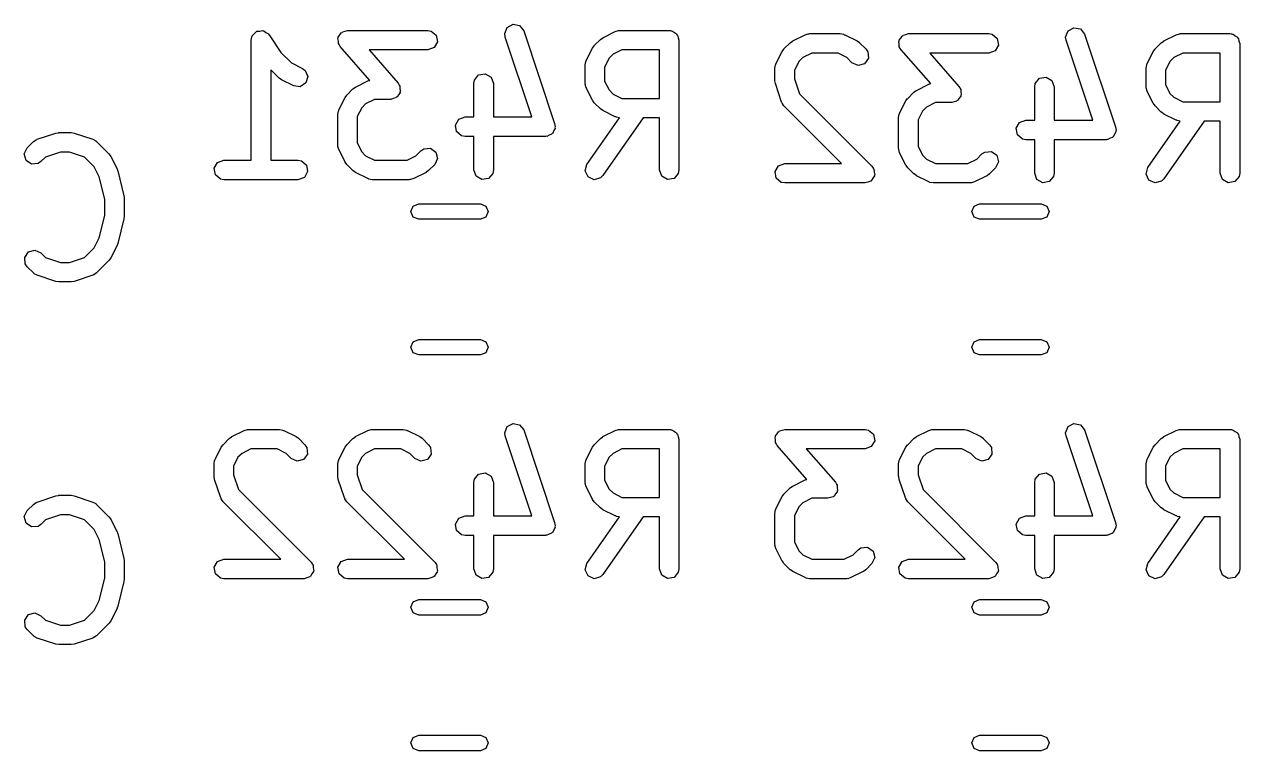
# Model space of a CAD drawing. Extents: x 123.3 to 169.7, y -142.3 to -47.
# Drawn here: x 158.27 to 167.63, y -113.61 to -108.02 of the extents above; entities that cross this region are included whole.
import ezdxf

# ---------------------------------------------------------------- set-up
doc = ezdxf.new("R2010")
doc.units = 0
doc.layers.add('BLACK', color=7, linetype='CONTINUOUS')

msp = doc.modelspace()

# ---------------------------------------------------------------- linework, layer by layer
at = {"layer": 'BLACK', "linetype": 'CONTINUOUS'}
for p, q in [((160.054, -108.074), (160.058, -108.073)), ((160.058, -108.073), (160.061, -108.07)), ((160.061, -108.07), (160.083, -108.069)), ((160.083, -108.069), (160.105, -108.065)), ((160.105, -108.065), (160.108, -108.067)), ((160.108, -108.067), (160.113, -108.067)), ((160.113, -108.067), (160.13, -108.08)), ((160.719, -108.075), (160.739, -108.071)), ((160.739, -108.071), (160.758, -108.064)), ((160.758, -108.064), (161.377, -108.064)), ((161.377, -108.064), (161.403, -108.069)), ((161.403, -108.069), (161.442, -108.101)), ((161.969, -108.089), (161.988, -108.042)), ((161.988, -108.042), (162.033, -108.017)), ((162.033, -108.017), (162.083, -108.027)), ((162.083, -108.027), (162.115, -108.068)), ((162.115, -108.068), (162.353, -108.782)), ((162.725, -108.12), (162.82, -108.072)), ((162.82, -108.072), (162.845, -108.064)), ((162.845, -108.064), (162.849, -108.066)), ((162.849, -108.066), (162.854, -108.064)), ((162.854, -108.064), (163.234, -108.064)), ((163.234, -108.064), (163.244, -108.066)), ((163.244, -108.066), (163.248, -108.065)), ((163.248, -108.065), (163.25, -108.067)), ((163.25, -108.067), (163.26, -108.069)), ((163.26, -108.069), (163.275, -108.081)), ((166.287, -108.115), (166.306, -108.067)), ((166.306, -108.067), (166.351, -108.043)), ((166.351, -108.043), (166.401, -108.053)), ((166.401, -108.053), (166.433, -108.093)), ((160.017, -108.139), (160.021, -108.113)), ((160.017, -109.064), (160.017, -108.139)), ((160.021, -108.113), (160.024, -108.11)), ((160.024, -108.106), (160.04, -108.091)), ((160.024, -108.11), (160.024, -108.106)), ((160.04, -108.091), (160.054, -108.074)), ((160.13, -108.08), (160.149, -108.091)), ((160.149, -108.091), (160.151, -108.095)), ((160.151, -108.095), (160.154, -108.097)), ((160.154, -108.097), (160.245, -108.234)), ((160.684, -108.126), (160.687, -108.121)), ((160.688, -108.146), (160.684, -108.126)), ((160.687, -108.115), (160.7, -108.099)), ((160.687, -108.121), (160.687, -108.115)), ((160.688, -108.166), (160.688, -108.146)), ((160.693, -108.173), (160.688, -108.166)), ((160.7, -108.099), (160.71, -108.082)), ((160.71, -108.082), (160.716, -108.079)), ((160.716, -108.079), (160.719, -108.075)), ((161.451, -108.152), (161.426, -108.196)), ((161.442, -108.101), (161.451, -108.152)), ((161.973, -108.115), (161.969, -108.089)), ((162.178, -108.731), (161.973, -108.115)), ((162.658, -108.181), (162.705, -108.134)), ((162.705, -108.134), (162.724, -108.121)), ((162.724, -108.121), (162.725, -108.12)), ((163.275, -108.081), (163.292, -108.091)), ((163.292, -108.091), (163.294, -108.097)), ((163.294, -108.097), (163.299, -108.101)), ((163.299, -108.101), (163.303, -108.121)), ((163.303, -108.121), (163.309, -108.139)), ((163.309, -108.139), (163.309, -109.139)), ((164.118, -108.207), (164.166, -108.159)), ((164.166, -108.159), (164.184, -108.146)), ((164.184, -108.146), (164.186, -108.145)), ((164.186, -108.145), (164.281, -108.097)), ((164.281, -108.097), (164.306, -108.09)), ((164.306, -108.09), (164.31, -108.091)), ((164.31, -108.091), (164.314, -108.089)), ((164.314, -108.089), (164.552, -108.089)), ((164.552, -108.089), (164.578, -108.094)), ((164.578, -108.094), (164.582, -108.097)), ((164.582, -108.097), (164.586, -108.097)), ((164.586, -108.097), (164.681, -108.145)), ((164.681, -108.145), (164.699, -108.158)), ((164.699, -108.158), (164.701, -108.159)), ((164.701, -108.159), (164.748, -108.207)), ((165.002, -108.151), (165.005, -108.146)), ((165.006, -108.171), (165.002, -108.151)), ((165.005, -108.14), (165.018, -108.124)), ((165.005, -108.146), (165.005, -108.14)), ((165.018, -108.124), (165.028, -108.107)), ((165.028, -108.107), (165.034, -108.105)), ((165.034, -108.105), (165.037, -108.1)), ((165.037, -108.1), (165.057, -108.096)), ((165.057, -108.096), (165.076, -108.089)), ((165.076, -108.089), (165.695, -108.089)), ((165.695, -108.089), (165.721, -108.094)), ((165.721, -108.094), (165.76, -108.127)), ((165.76, -108.127), (165.769, -108.177)), ((166.291, -108.14), (166.287, -108.115)), ((166.496, -108.756), (166.291, -108.14)), ((166.433, -108.093), (166.671, -108.807)), ((166.976, -108.207), (167.023, -108.159)), ((167.023, -108.159), (167.042, -108.146)), ((167.042, -108.146), (167.043, -108.145)), ((167.043, -108.145), (167.138, -108.097)), ((167.138, -108.097), (167.163, -108.09)), ((167.163, -108.09), (167.167, -108.091)), ((167.167, -108.091), (167.172, -108.089)), ((167.172, -108.089), (167.552, -108.089)), ((167.552, -108.089), (167.562, -108.091)), ((167.562, -108.091), (167.565, -108.091)), ((167.565, -108.091), (167.568, -108.092)), ((167.568, -108.092), (167.578, -108.094)), ((167.578, -108.094), (167.593, -108.106)), ((167.593, -108.106), (167.61, -108.116)), ((167.61, -108.116), (167.612, -108.123)), ((167.612, -108.123), (167.617, -108.127)), ((167.617, -108.127), (167.621, -108.146)), ((167.621, -108.146), (167.627, -108.164)), ((167.627, -108.164), (167.627, -109.164)), ((160.245, -108.234), (160.327, -108.315)), ((160.693, -108.176), (160.693, -108.173)), ((160.696, -108.179), (160.693, -108.176)), ((160.702, -108.188), (160.696, -108.179)), ((160.93, -108.449), (160.702, -108.188)), ((161.377, -108.214), (160.924, -108.214)), ((160.924, -108.214), (161.148, -108.471)), ((161.426, -108.196), (161.377, -108.214)), ((162.596, -108.296), (162.644, -108.201)), ((162.644, -108.201), (162.657, -108.183)), ((162.657, -108.183), (162.658, -108.181)), ((162.803, -108.248), (162.772, -108.279)), ((162.871, -108.214), (162.803, -108.248)), ((163.159, -108.214), (162.871, -108.214)), ((163.159, -108.588), (163.159, -108.214)), ((164.057, -108.321), (164.104, -108.226)), ((164.104, -108.226), (164.118, -108.208)), ((164.118, -108.208), (164.118, -108.207)), ((164.332, -108.239), (164.264, -108.274)), ((164.535, -108.239), (164.332, -108.239)), ((164.603, -108.274), (164.535, -108.239)), ((164.748, -108.207), (164.763, -108.228)), ((164.763, -108.228), (164.768, -108.279)), ((165.006, -108.191), (165.006, -108.171)), ((165.011, -108.199), (165.006, -108.191)), ((165.011, -108.202), (165.011, -108.199)), ((165.014, -108.204), (165.011, -108.202)), ((165.02, -108.214), (165.014, -108.204)), ((165.248, -108.474), (165.02, -108.214)), ((165.695, -108.239), (165.242, -108.239)), ((165.242, -108.239), (165.466, -108.496)), ((165.744, -108.222), (165.695, -108.239)), ((165.769, -108.177), (165.744, -108.222)), ((166.914, -108.321), (166.962, -108.226)), ((166.962, -108.226), (166.975, -108.208)), ((166.975, -108.208), (166.976, -108.207)), ((167.189, -108.239), (167.121, -108.274)), ((167.477, -108.239), (167.189, -108.239)), ((167.477, -108.613), (167.477, -108.239)), ((160.327, -108.315), (160.411, -108.358)), ((162.588, -108.329), (162.593, -108.304)), ((162.588, -108.472), (162.588, -108.329)), ((162.593, -108.304), (162.595, -108.3)), ((162.595, -108.3), (162.596, -108.296)), ((162.772, -108.279), (162.738, -108.347)), ((162.738, -108.347), (162.738, -108.455)), ((164.049, -108.355), (164.053, -108.329)), ((164.053, -108.329), (164.056, -108.326)), ((164.056, -108.326), (164.057, -108.321)), ((164.233, -108.304), (164.199, -108.373)), ((164.264, -108.274), (164.233, -108.304)), ((164.642, -108.313), (164.603, -108.274)), ((164.689, -108.334), (164.642, -108.313)), ((164.738, -108.321), (164.689, -108.334)), ((164.768, -108.279), (164.738, -108.321)), ((166.906, -108.355), (166.911, -108.329)), ((166.911, -108.329), (166.913, -108.326)), ((166.913, -108.326), (166.914, -108.321)), ((167.09, -108.304), (167.056, -108.373)), ((167.121, -108.274), (167.09, -108.304)), ((160.229, -108.43), (160.167, -108.368)), ((160.167, -108.368), (160.167, -109.064)), ((160.231, -108.431), (160.229, -108.43)), ((160.249, -108.444), (160.231, -108.431)), ((160.344, -108.492), (160.249, -108.444)), ((160.411, -108.358), (160.432, -108.373)), ((160.432, -108.373), (160.452, -108.42)), ((160.452, -108.42), (160.438, -108.469)), ((161.731, -108.472), (161.735, -108.447)), ((161.735, -108.447), (161.768, -108.407)), ((161.768, -108.407), (161.819, -108.398)), ((161.819, -108.398), (161.863, -108.424)), ((161.863, -108.424), (161.881, -108.472)), ((164.049, -108.45), (164.049, -108.355)), ((164.199, -108.373), (164.199, -108.438)), ((164.199, -108.438), (164.237, -108.552)), ((166.053, -108.472), (166.086, -108.433)), ((166.086, -108.433), (166.137, -108.424)), ((166.137, -108.424), (166.181, -108.45)), ((166.906, -108.498), (166.906, -108.355)), ((167.056, -108.373), (167.056, -108.48)), ((160.395, -108.498), (160.344, -108.492)), ((160.438, -108.469), (160.395, -108.498)), ((160.753, -108.562), (160.8, -108.515)), ((160.8, -108.515), (160.819, -108.502)), ((160.819, -108.502), (160.82, -108.5)), ((160.82, -108.5), (160.915, -108.453)), ((160.915, -108.453), (160.93, -108.449)), ((161.148, -108.471), (161.154, -108.48)), ((161.154, -108.48), (161.157, -108.482)), ((161.157, -108.482), (161.157, -108.485)), ((161.157, -108.485), (161.162, -108.493)), ((161.162, -108.493), (161.162, -108.513)), ((161.162, -108.513), (161.165, -108.533)), ((161.165, -108.533), (161.162, -108.538)), ((161.162, -108.538), (161.163, -108.544)), ((161.731, -108.731), (161.731, -108.472)), ((161.881, -108.472), (161.881, -108.731)), ((162.59, -108.477), (162.588, -108.472)), ((162.589, -108.481), (162.59, -108.477)), ((162.596, -108.506), (162.589, -108.481)), ((162.644, -108.601), (162.596, -108.506)), ((162.738, -108.455), (162.772, -108.523)), ((162.772, -108.523), (162.803, -108.554)), ((164.049, -108.452), (164.049, -108.45)), ((164.053, -108.474), (164.049, -108.452)), ((164.1, -108.617), (164.053, -108.474)), ((165.071, -108.588), (165.118, -108.54)), ((165.118, -108.54), (165.137, -108.527)), ((165.137, -108.527), (165.138, -108.526)), ((165.138, -108.526), (165.233, -108.478)), ((165.233, -108.478), (165.248, -108.474)), ((165.466, -108.496), (165.472, -108.506)), ((165.472, -108.506), (165.475, -108.508)), ((165.475, -108.508), (165.475, -108.511)), ((165.475, -108.511), (165.48, -108.518)), ((165.48, -108.518), (165.48, -108.538)), ((165.48, -108.538), (165.483, -108.558)), ((166.049, -108.498), (166.053, -108.472)), ((166.049, -108.756), (166.049, -108.498)), ((166.181, -108.45), (166.199, -108.498)), ((166.199, -108.498), (166.199, -108.756)), ((166.908, -108.502), (166.906, -108.498)), ((166.907, -108.506), (166.908, -108.502)), ((166.914, -108.531), (166.907, -108.506)), ((166.962, -108.626), (166.914, -108.531)), ((167.056, -108.48), (167.09, -108.549)), ((160.691, -108.677), (160.739, -108.582)), ((160.739, -108.582), (160.752, -108.564)), ((160.752, -108.564), (160.753, -108.562)), ((160.898, -108.629), (160.868, -108.66)), ((160.966, -108.595), (160.898, -108.629)), ((161.092, -108.595), (160.966, -108.595)), ((161.111, -108.588), (161.092, -108.595)), ((161.13, -108.584), (161.111, -108.588)), ((161.134, -108.579), (161.13, -108.584)), ((161.14, -108.577), (161.134, -108.579)), ((161.15, -108.56), (161.14, -108.577)), ((161.163, -108.544), (161.15, -108.56)), ((162.645, -108.602), (162.644, -108.601)), ((162.658, -108.621), (162.645, -108.602)), ((162.705, -108.668), (162.658, -108.621)), ((162.803, -108.554), (162.871, -108.588)), ((162.871, -108.588), (163.159, -108.588)), ((164.103, -108.62), (164.1, -108.617)), ((164.104, -108.625), (164.103, -108.62)), ((164.118, -108.646), (164.104, -108.625)), ((164.237, -108.552), (164.796, -109.111)), ((165.009, -108.702), (165.057, -108.607)), ((165.057, -108.607), (165.07, -108.589)), ((165.07, -108.589), (165.071, -108.588)), ((165.284, -108.62), (165.216, -108.655)), ((165.41, -108.62), (165.284, -108.62)), ((165.429, -108.613), (165.41, -108.62)), ((165.448, -108.609), (165.429, -108.613)), ((165.452, -108.605), (165.448, -108.609)), ((165.458, -108.603), (165.452, -108.605)), ((165.468, -108.585), (165.458, -108.603)), ((165.481, -108.57), (165.468, -108.585)), ((165.483, -108.558), (165.48, -108.564)), ((165.48, -108.564), (165.481, -108.57)), ((166.963, -108.628), (166.962, -108.626)), ((166.976, -108.646), (166.963, -108.628)), ((167.09, -108.549), (167.121, -108.579)), ((167.121, -108.579), (167.189, -108.613)), ((167.189, -108.613), (167.477, -108.613)), ((160.683, -108.71), (160.688, -108.685)), ((160.683, -108.949), (160.683, -108.71)), ((160.688, -108.685), (160.691, -108.681)), ((160.691, -108.681), (160.691, -108.677)), ((160.868, -108.66), (160.833, -108.728)), ((160.833, -108.728), (160.833, -108.931)), ((162.707, -108.669), (162.705, -108.668)), ((162.725, -108.682), (162.707, -108.669)), ((162.82, -108.73), (162.725, -108.682)), ((164.562, -109.089), (164.118, -108.646)), ((165.001, -108.736), (165.006, -108.71)), ((165.006, -108.71), (165.009, -108.707)), ((165.009, -108.707), (165.009, -108.702)), ((165.186, -108.685), (165.151, -108.754)), ((165.216, -108.655), (165.186, -108.685)), ((167.023, -108.694), (166.976, -108.646)), ((167.025, -108.694), (167.023, -108.694)), ((167.043, -108.708), (167.025, -108.694)), ((167.138, -108.755), (167.043, -108.708)), ((161.589, -108.793), (161.615, -108.748)), ((161.598, -108.843), (161.589, -108.793)), ((161.615, -108.748), (161.663, -108.731)), ((161.663, -108.731), (161.731, -108.731)), ((161.881, -108.731), (162.178, -108.731)), ((162.356, -108.819), (162.346, -108.836)), ((162.353, -108.782), (162.357, -108.808)), ((162.357, -108.808), (162.355, -108.813)), ((162.355, -108.813), (162.356, -108.819)), ((162.602, -109.096), (162.852, -108.738)), ((163.035, -108.738), (162.724, -109.182)), ((162.824, -108.73), (162.82, -108.73)), ((162.828, -108.733), (162.824, -108.73)), ((162.852, -108.738), (162.828, -108.733)), ((163.159, -108.738), (163.035, -108.738)), ((163.159, -109.139), (163.159, -108.738)), ((165.001, -108.974), (165.001, -108.736)), ((165.151, -108.754), (165.151, -108.956)), ((165.907, -108.818), (165.933, -108.774)), ((165.916, -108.869), (165.907, -108.818)), ((165.933, -108.774), (165.981, -108.756)), ((165.981, -108.756), (166.049, -108.756)), ((166.199, -108.756), (166.496, -108.756)), ((166.671, -108.807), (166.675, -108.833)), ((166.92, -109.121), (167.17, -108.763)), ((167.353, -108.763), (167.042, -109.207)), ((167.142, -108.756), (167.138, -108.755)), ((167.146, -108.759), (167.142, -108.756)), ((167.17, -108.763), (167.146, -108.759)), ((167.477, -108.763), (167.353, -108.763)), ((167.477, -109.164), (167.477, -108.763)), ((158.34, -108.921), (158.361, -108.906)), ((158.361, -108.906), (158.365, -108.906)), ((158.365, -108.906), (158.369, -108.903)), ((158.369, -108.903), (158.512, -108.855)), ((158.512, -108.855), (158.534, -108.852)), ((158.534, -108.852), (158.536, -108.851)), ((158.536, -108.851), (158.631, -108.851)), ((158.631, -108.851), (158.653, -108.855)), ((158.653, -108.855), (158.654, -108.855)), ((158.654, -108.855), (158.797, -108.903)), ((158.797, -108.903), (158.82, -108.915)), ((158.82, -108.915), (158.823, -108.919)), ((161.637, -108.876), (161.598, -108.843)), ((161.663, -108.881), (161.637, -108.876)), ((161.731, -108.881), (161.663, -108.881)), ((161.731, -109.139), (161.731, -108.881)), ((162.282, -108.881), (161.881, -108.881)), ((161.881, -108.881), (161.881, -109.139)), ((162.287, -108.879), (162.282, -108.881)), ((162.293, -108.88), (162.287, -108.879)), ((162.311, -108.87), (162.293, -108.88)), ((162.33, -108.863), (162.311, -108.87)), ((162.333, -108.858), (162.33, -108.863)), ((162.338, -108.855), (162.333, -108.858)), ((162.346, -108.836), (162.338, -108.855)), ((165.955, -108.902), (165.916, -108.869)), ((165.981, -108.906), (165.955, -108.902)), ((166.049, -108.906), (165.981, -108.906)), ((166.049, -109.164), (166.049, -108.906)), ((166.6, -108.906), (166.199, -108.906)), ((166.199, -108.906), (166.199, -109.164)), ((166.605, -108.904), (166.6, -108.906)), ((166.611, -108.905), (166.605, -108.904)), ((166.629, -108.895), (166.611, -108.905)), ((166.648, -108.888), (166.629, -108.895)), ((166.651, -108.884), (166.648, -108.888)), ((166.656, -108.881), (166.651, -108.884)), ((166.664, -108.862), (166.656, -108.881)), ((166.674, -108.844), (166.664, -108.862)), ((166.675, -108.833), (166.673, -108.838)), ((166.673, -108.838), (166.674, -108.844)), ((158.27, -109.015), (158.292, -108.969)), ((158.292, -108.969), (158.34, -108.921)), ((158.548, -109.001), (158.433, -109.04)), ((158.619, -109.001), (158.548, -109.001)), ((158.733, -109.04), (158.619, -109.001)), ((158.823, -108.919), (158.827, -108.921)), ((158.827, -108.921), (158.922, -109.016)), ((160.685, -108.953), (160.683, -108.949)), ((160.684, -108.957), (160.685, -108.953)), ((160.691, -108.982), (160.684, -108.957)), ((160.739, -109.077), (160.691, -108.982)), ((160.833, -108.931), (160.868, -108.999)), ((160.868, -108.999), (160.898, -109.03)), ((161.285, -109.03), (161.324, -108.991)), ((161.324, -108.991), (161.346, -108.976)), ((161.346, -108.976), (161.397, -108.971)), ((161.397, -108.971), (161.439, -109.001)), ((161.439, -109.001), (161.452, -109.05)), ((165.003, -108.978), (165.001, -108.974)), ((165.002, -108.982), (165.003, -108.978)), ((165.009, -109.007), (165.002, -108.982)), ((165.057, -109.103), (165.009, -109.007)), ((165.151, -108.956), (165.186, -109.025)), ((165.642, -109.016), (165.664, -109.001)), ((165.664, -109.001), (165.715, -108.997)), ((165.715, -108.997), (165.757, -109.026)), ((158.284, -109.065), (158.27, -109.015)), ((158.326, -109.094), (158.284, -109.065)), ((158.377, -109.09), (158.326, -109.094)), ((158.398, -109.075), (158.377, -109.09)), ((158.433, -109.04), (158.398, -109.075)), ((158.807, -109.114), (158.733, -109.04)), ((158.922, -109.016), (158.935, -109.035)), ((158.935, -109.035), (158.936, -109.036)), ((158.936, -109.036), (158.984, -109.131)), ((159.732, -109.126), (159.758, -109.082)), ((159.758, -109.082), (159.806, -109.064)), ((159.806, -109.064), (160.017, -109.064)), ((160.167, -109.064), (160.377, -109.064)), ((160.377, -109.064), (160.403, -109.069)), ((160.403, -109.069), (160.442, -109.101)), ((160.442, -109.101), (160.451, -109.152)), ((160.74, -109.078), (160.739, -109.077)), ((160.753, -109.097), (160.74, -109.078)), ((160.8, -109.144), (160.753, -109.097)), ((160.898, -109.03), (160.966, -109.064)), ((160.966, -109.064), (161.217, -109.064)), ((161.217, -109.064), (161.285, -109.03)), ((161.43, -109.097), (161.383, -109.144)), ((161.452, -109.05), (161.43, -109.097)), ((162.588, -109.146), (162.602, -109.096)), ((164.076, -109.107), (164.124, -109.089)), ((164.124, -109.089), (164.562, -109.089)), ((165.186, -109.025), (165.216, -109.055)), ((165.216, -109.055), (165.284, -109.089)), ((165.284, -109.089), (165.535, -109.089)), ((165.535, -109.089), (165.603, -109.055)), ((165.603, -109.055), (165.642, -109.016)), ((165.77, -109.076), (165.748, -109.122)), ((165.757, -109.026), (165.77, -109.076)), ((158.846, -109.191), (158.807, -109.114)), ((158.889, -109.364), (158.846, -109.191)), ((158.984, -109.131), (158.987, -109.143)), ((158.987, -109.143), (158.989, -109.146)), ((158.989, -109.146), (159.037, -109.337)), ((159.741, -109.176), (159.732, -109.126)), ((159.78, -109.209), (159.741, -109.176)), ((160.426, -109.196), (160.377, -109.214)), ((160.451, -109.152), (160.426, -109.196)), ((160.802, -109.145), (160.8, -109.144)), ((160.82, -109.158), (160.802, -109.145)), ((160.915, -109.206), (160.82, -109.158)), ((161.363, -109.158), (161.268, -109.206)), ((161.364, -109.157), (161.363, -109.158)), ((161.383, -109.144), (161.364, -109.157)), ((161.748, -109.187), (161.731, -109.139)), ((161.793, -109.213), (161.748, -109.187)), ((161.876, -109.165), (161.843, -109.204)), ((161.881, -109.139), (161.876, -109.165)), ((162.61, -109.192), (162.588, -109.146)), ((162.657, -109.214), (162.61, -109.192)), ((162.724, -109.182), (162.706, -109.2)), ((163.177, -109.187), (163.159, -109.139)), ((163.221, -109.213), (163.177, -109.187)), ((163.305, -109.165), (163.272, -109.204)), ((163.309, -109.139), (163.305, -109.165)), ((164.05, -109.151), (164.076, -109.107)), ((164.059, -109.202), (164.05, -109.151)), ((164.796, -109.111), (164.805, -109.125)), ((164.815, -109.184), (164.802, -109.202)), ((164.805, -109.125), (164.808, -109.127)), ((164.808, -109.127), (164.808, -109.129)), ((164.808, -109.129), (164.811, -109.133)), ((164.811, -109.133), (164.813, -109.155)), ((164.813, -109.155), (164.817, -109.177)), ((164.817, -109.177), (164.815, -109.18)), ((164.815, -109.18), (164.815, -109.184)), ((165.058, -109.104), (165.057, -109.103)), ((165.071, -109.122), (165.058, -109.104)), ((165.118, -109.17), (165.071, -109.122)), ((165.12, -109.17), (165.118, -109.17)), ((165.138, -109.184), (165.12, -109.17)), ((165.233, -109.231), (165.138, -109.184)), ((165.681, -109.184), (165.586, -109.231)), ((165.682, -109.183), (165.681, -109.184)), ((165.701, -109.17), (165.682, -109.183)), ((165.748, -109.122), (165.701, -109.17)), ((166.066, -109.213), (166.049, -109.164)), ((166.194, -109.19), (166.161, -109.229)), ((166.199, -109.164), (166.194, -109.19)), ((166.906, -109.171), (166.92, -109.121)), ((166.928, -109.217), (166.906, -109.171)), ((167.495, -109.213), (167.477, -109.164)), ((167.623, -109.19), (167.59, -109.229)), ((167.627, -109.164), (167.623, -109.19)), ((159.806, -109.214), (159.78, -109.209)), ((160.377, -109.214), (159.806, -109.214)), ((160.92, -109.207), (160.915, -109.206)), ((160.923, -109.209), (160.92, -109.207)), ((160.949, -109.214), (160.923, -109.209)), ((161.234, -109.214), (160.949, -109.214)), ((161.239, -109.212), (161.234, -109.214)), ((161.243, -109.213), (161.239, -109.212)), ((161.268, -109.206), (161.243, -109.213)), ((161.843, -109.204), (161.793, -109.213)), ((162.706, -109.2), (162.657, -109.214)), ((163.272, -109.204), (163.221, -109.213)), ((164.098, -109.235), (164.059, -109.202)), ((164.124, -109.239), (164.098, -109.235)), ((164.743, -109.239), (164.124, -109.239)), ((164.764, -109.232), (164.743, -109.239)), ((164.786, -109.226), (164.764, -109.232)), ((164.788, -109.223), (164.786, -109.226)), ((164.791, -109.222), (164.788, -109.223)), ((164.802, -109.202), (164.791, -109.222)), ((165.238, -109.232), (165.233, -109.231)), ((165.241, -109.235), (165.238, -109.232)), ((165.267, -109.239), (165.241, -109.235)), ((165.552, -109.239), (165.267, -109.239)), ((165.557, -109.238), (165.552, -109.239)), ((165.561, -109.239), (165.557, -109.238)), ((165.586, -109.231), (165.561, -109.239)), ((166.111, -109.238), (166.066, -109.213)), ((166.161, -109.229), (166.111, -109.238)), ((166.975, -109.239), (166.928, -109.217)), ((167.024, -109.226), (166.975, -109.239)), ((167.042, -109.207), (167.024, -109.226)), ((167.539, -109.238), (167.495, -109.213)), ((167.59, -109.229), (167.539, -109.238)), ((158.889, -109.489), (158.889, -109.364)), ((159.037, -109.337), (159.038, -109.352)), ((159.038, -109.352), (159.039, -109.355)), ((159.039, -109.355), (159.039, -109.498)), ((161.247, -109.459), (161.264, -109.417)), ((161.264, -109.502), (161.247, -109.459)), ((161.264, -109.417), (161.307, -109.399)), ((161.307, -109.399), (161.781, -109.399)), ((161.781, -109.399), (161.824, -109.417)), ((161.824, -109.417), (161.841, -109.459)), ((161.841, -109.459), (161.824, -109.502)), ((165.565, -109.459), (165.582, -109.417)), ((165.582, -109.502), (165.565, -109.459)), ((165.582, -109.417), (165.625, -109.399)), ((165.625, -109.399), (166.099, -109.399)), ((166.099, -109.399), (166.142, -109.417)), ((166.142, -109.417), (166.159, -109.459)), ((166.159, -109.459), (166.142, -109.502)), ((158.846, -109.662), (158.889, -109.489)), ((159.037, -109.516), (158.989, -109.706)), ((159.039, -109.498), (159.036, -109.513)), ((159.036, -109.513), (159.037, -109.516)), ((161.307, -109.519), (161.264, -109.502)), ((161.781, -109.519), (161.307, -109.519)), ((161.824, -109.502), (161.781, -109.519)), ((165.625, -109.519), (165.582, -109.502)), ((166.099, -109.519), (165.625, -109.519)), ((166.142, -109.502), (166.099, -109.519)), ((158.807, -109.739), (158.846, -109.662)), ((158.302, -109.77), (158.352, -109.756)), ((158.352, -109.756), (158.398, -109.778)), ((158.733, -109.813), (158.807, -109.739)), ((158.984, -109.722), (158.936, -109.817)), ((158.989, -109.706), (158.984, -109.718)), ((158.984, -109.718), (158.984, -109.722)), ((158.273, -109.812), (158.302, -109.77)), ((158.277, -109.863), (158.273, -109.812)), ((158.398, -109.778), (158.433, -109.813)), ((158.433, -109.813), (158.548, -109.851)), ((158.548, -109.851), (158.619, -109.851)), ((158.619, -109.851), (158.733, -109.813)), ((158.922, -109.837), (158.827, -109.932)), ((158.923, -109.835), (158.922, -109.837)), ((158.936, -109.817), (158.923, -109.835)), ((158.292, -109.884), (158.277, -109.863)), ((158.34, -109.932), (158.292, -109.884)), ((158.344, -109.934), (158.34, -109.932)), ((158.346, -109.938), (158.344, -109.934)), ((158.369, -109.95), (158.346, -109.938)), ((158.827, -109.932), (158.805, -109.947)), ((158.512, -109.998), (158.369, -109.95)), ((158.513, -109.997), (158.512, -109.998)), ((158.536, -110.001), (158.513, -109.997)), ((158.631, -110.001), (158.536, -110.001)), ((158.632, -110.001), (158.631, -110.001)), ((158.654, -109.998), (158.632, -110.001)), ((158.797, -109.95), (158.654, -109.998)), ((158.801, -109.947), (158.797, -109.95)), ((158.805, -109.947), (158.801, -109.947)), ((161.247, -110.504), (161.264, -110.462)), ((161.264, -110.547), (161.247, -110.504)), ((161.264, -110.462), (161.307, -110.444)), ((161.307, -110.444), (161.781, -110.444)), ((161.781, -110.444), (161.824, -110.462)), ((161.824, -110.462), (161.841, -110.504)), ((161.841, -110.504), (161.824, -110.547)), ((165.565, -110.504), (165.582, -110.462)), ((165.582, -110.547), (165.565, -110.504)), ((165.582, -110.462), (165.625, -110.444)), ((165.625, -110.444), (166.099, -110.444)), ((166.099, -110.444), (166.142, -110.462)), ((166.142, -110.462), (166.159, -110.504)), ((166.159, -110.504), (166.142, -110.547)), ((161.307, -110.564), (161.264, -110.547)), ((161.781, -110.564), (161.307, -110.564)), ((161.824, -110.547), (161.781, -110.564)), ((165.625, -110.564), (165.582, -110.547)), ((166.099, -110.564), (165.625, -110.564)), ((166.142, -110.547), (166.099, -110.564)), ((159.868, -111.193), (159.963, -111.145)), ((159.963, -111.145), (159.988, -111.138)), ((159.988, -111.138), (159.992, -111.139)), ((159.992, -111.139), (159.996, -111.137)), ((159.996, -111.137), (160.234, -111.137)), ((160.234, -111.137), (160.26, -111.142)), ((160.26, -111.142), (160.264, -111.145)), ((160.264, -111.145), (160.268, -111.145)), ((160.268, -111.145), (160.363, -111.193)), ((160.82, -111.193), (160.915, -111.145)), ((160.915, -111.145), (160.94, -111.138)), ((160.94, -111.138), (160.945, -111.139)), ((160.945, -111.139), (160.949, -111.137)), ((160.949, -111.137), (161.187, -111.137)), ((161.187, -111.137), (161.213, -111.142)), ((161.213, -111.142), (161.216, -111.145)), ((161.216, -111.145), (161.22, -111.145)), ((161.22, -111.145), (161.316, -111.193)), ((161.969, -111.163), (161.988, -111.115)), ((161.988, -111.115), (162.033, -111.091)), ((162.033, -111.091), (162.083, -111.101)), ((162.083, -111.101), (162.115, -111.141)), ((162.115, -111.141), (162.353, -111.855)), ((162.725, -111.193), (162.82, -111.145)), ((162.82, -111.145), (162.845, -111.138)), ((162.845, -111.138), (162.849, -111.139)), ((162.849, -111.139), (162.854, -111.137)), ((162.854, -111.137), (163.234, -111.137)), ((163.234, -111.137), (163.244, -111.139)), ((163.244, -111.139), (163.248, -111.139)), ((163.248, -111.139), (163.25, -111.14)), ((163.25, -111.14), (163.26, -111.142)), ((163.26, -111.142), (163.275, -111.154)), ((163.275, -111.154), (163.292, -111.164)), ((164.066, -111.172), (164.076, -111.155)), ((164.076, -111.155), (164.081, -111.153)), ((164.081, -111.153), (164.085, -111.148)), ((164.085, -111.148), (164.105, -111.144)), ((164.105, -111.144), (164.124, -111.137)), ((164.124, -111.137), (164.743, -111.137)), ((164.743, -111.137), (164.769, -111.142)), ((164.769, -111.142), (164.808, -111.175)), ((165.138, -111.193), (165.233, -111.145)), ((165.233, -111.145), (165.258, -111.138)), ((165.258, -111.138), (165.263, -111.139)), ((165.263, -111.139), (165.267, -111.137)), ((165.267, -111.137), (165.505, -111.137)), ((165.505, -111.137), (165.531, -111.142)), ((165.531, -111.142), (165.534, -111.145)), ((165.534, -111.145), (165.538, -111.145)), ((165.538, -111.145), (165.634, -111.193)), ((166.287, -111.163), (166.306, -111.115)), ((166.306, -111.115), (166.351, -111.091)), ((166.351, -111.091), (166.401, -111.101)), ((166.401, -111.101), (166.433, -111.141)), ((166.433, -111.141), (166.671, -111.855)), ((167.043, -111.193), (167.138, -111.145)), ((167.138, -111.145), (167.163, -111.138)), ((167.163, -111.138), (167.167, -111.139)), ((167.167, -111.139), (167.172, -111.137)), ((167.172, -111.137), (167.552, -111.137)), ((167.552, -111.137), (167.562, -111.139)), ((167.562, -111.139), (167.565, -111.139)), ((167.565, -111.139), (167.568, -111.14)), ((167.568, -111.14), (167.578, -111.142)), ((167.578, -111.142), (167.593, -111.154)), ((167.593, -111.154), (167.61, -111.164)), ((159.8, -111.255), (159.848, -111.207)), ((159.848, -111.207), (159.866, -111.194)), ((159.866, -111.194), (159.868, -111.193)), ((160.363, -111.193), (160.381, -111.206)), ((160.381, -111.206), (160.383, -111.207)), ((160.383, -111.207), (160.43, -111.255)), ((160.753, -111.255), (160.8, -111.207)), ((160.8, -111.207), (160.819, -111.194)), ((160.819, -111.194), (160.82, -111.193)), ((161.316, -111.193), (161.334, -111.206)), ((161.334, -111.206), (161.335, -111.207)), ((161.335, -111.207), (161.383, -111.255)), ((161.973, -111.188), (161.969, -111.163)), ((162.178, -111.804), (161.973, -111.188)), ((162.658, -111.255), (162.705, -111.207)), ((162.705, -111.207), (162.724, -111.194)), ((162.724, -111.194), (162.725, -111.193)), ((163.292, -111.164), (163.294, -111.171)), ((163.294, -111.171), (163.299, -111.175)), ((163.299, -111.175), (163.303, -111.194)), ((163.303, -111.194), (163.309, -111.212)), ((163.309, -111.212), (163.309, -112.212)), ((164.05, -111.199), (164.053, -111.194)), ((164.054, -111.219), (164.05, -111.199)), ((164.053, -111.188), (164.066, -111.172)), ((164.053, -111.194), (164.053, -111.188)), ((164.054, -111.239), (164.054, -111.219)), ((164.058, -111.247), (164.054, -111.239)), ((164.059, -111.25), (164.058, -111.247)), ((164.062, -111.252), (164.059, -111.25)), ((164.067, -111.262), (164.062, -111.252)), ((164.817, -111.225), (164.791, -111.27)), ((164.808, -111.175), (164.817, -111.225)), ((165.071, -111.255), (165.118, -111.207)), ((165.118, -111.207), (165.137, -111.194)), ((165.137, -111.194), (165.138, -111.193)), ((165.634, -111.193), (165.652, -111.206)), ((165.652, -111.206), (165.653, -111.207)), ((165.653, -111.207), (165.701, -111.255)), ((166.291, -111.188), (166.287, -111.163)), ((166.496, -111.804), (166.291, -111.188)), ((166.976, -111.255), (167.023, -111.207)), ((167.023, -111.207), (167.042, -111.194)), ((167.042, -111.194), (167.043, -111.193)), ((167.61, -111.164), (167.612, -111.171)), ((167.612, -111.171), (167.617, -111.175)), ((167.617, -111.175), (167.621, -111.194)), ((167.621, -111.194), (167.627, -111.212)), ((167.627, -111.212), (167.627, -112.212)), ((159.739, -111.369), (159.786, -111.274)), ((159.786, -111.274), (159.8, -111.256)), ((159.8, -111.256), (159.8, -111.255)), ((159.946, -111.322), (159.915, -111.352)), ((160.014, -111.287), (159.946, -111.322)), ((160.217, -111.287), (160.014, -111.287)), ((160.285, -111.322), (160.217, -111.287)), ((160.324, -111.361), (160.285, -111.322)), ((160.45, -111.327), (160.42, -111.369)), ((160.43, -111.255), (160.445, -111.276)), ((160.445, -111.276), (160.45, -111.327)), ((160.691, -111.369), (160.739, -111.274)), ((160.739, -111.274), (160.752, -111.256)), ((160.752, -111.256), (160.753, -111.255)), ((160.898, -111.322), (160.868, -111.352)), ((160.966, -111.287), (160.898, -111.322)), ((161.169, -111.287), (160.966, -111.287)), ((161.238, -111.322), (161.169, -111.287)), ((161.277, -111.361), (161.238, -111.322)), ((161.402, -111.327), (161.373, -111.369)), ((161.383, -111.255), (161.398, -111.276)), ((161.398, -111.276), (161.402, -111.327)), ((162.596, -111.369), (162.644, -111.274)), ((162.644, -111.274), (162.657, -111.256)), ((162.657, -111.256), (162.658, -111.255)), ((162.803, -111.322), (162.772, -111.352)), ((162.871, -111.287), (162.803, -111.322)), ((163.159, -111.287), (162.871, -111.287)), ((163.159, -111.661), (163.159, -111.287)), ((164.295, -111.522), (164.067, -111.262)), ((164.743, -111.287), (164.289, -111.287)), ((164.289, -111.287), (164.514, -111.544)), ((164.791, -111.27), (164.743, -111.287)), ((165.009, -111.369), (165.057, -111.274)), ((165.057, -111.274), (165.07, -111.256)), ((165.07, -111.256), (165.071, -111.255)), ((165.216, -111.322), (165.186, -111.352)), ((165.284, -111.287), (165.216, -111.322)), ((165.487, -111.287), (165.284, -111.287)), ((165.556, -111.322), (165.487, -111.287)), ((165.595, -111.361), (165.556, -111.322)), ((165.72, -111.327), (165.691, -111.369)), ((165.701, -111.255), (165.716, -111.276)), ((165.716, -111.276), (165.72, -111.327)), ((166.914, -111.369), (166.962, -111.274)), ((166.962, -111.274), (166.975, -111.256)), ((166.975, -111.256), (166.976, -111.255)), ((167.121, -111.322), (167.09, -111.352)), ((167.189, -111.287), (167.121, -111.322)), ((167.477, -111.287), (167.189, -111.287)), ((167.477, -111.661), (167.477, -111.287)), ((159.731, -111.403), (159.735, -111.377)), ((159.731, -111.498), (159.731, -111.403)), ((159.735, -111.377), (159.738, -111.374)), ((159.738, -111.374), (159.739, -111.369)), ((159.915, -111.352), (159.881, -111.421)), ((159.881, -111.421), (159.881, -111.486)), ((160.371, -111.382), (160.324, -111.361)), ((160.42, -111.369), (160.371, -111.382)), ((160.683, -111.403), (160.688, -111.377)), ((160.683, -111.498), (160.683, -111.403)), ((160.688, -111.377), (160.691, -111.374)), ((160.691, -111.374), (160.691, -111.369)), ((160.868, -111.352), (160.833, -111.421)), ((160.833, -111.421), (160.833, -111.486)), ((161.323, -111.382), (161.277, -111.361)), ((161.373, -111.369), (161.323, -111.382)), ((162.588, -111.403), (162.593, -111.377)), ((162.588, -111.546), (162.588, -111.403)), ((162.593, -111.377), (162.595, -111.374)), ((162.595, -111.374), (162.596, -111.369)), ((162.772, -111.352), (162.738, -111.421)), ((162.738, -111.421), (162.738, -111.528)), ((165.001, -111.403), (165.006, -111.377)), ((165.001, -111.498), (165.001, -111.403)), ((165.006, -111.377), (165.009, -111.374)), ((165.009, -111.374), (165.009, -111.369)), ((165.186, -111.352), (165.151, -111.421)), ((165.151, -111.421), (165.151, -111.486)), ((165.641, -111.382), (165.595, -111.361)), ((165.691, -111.369), (165.641, -111.382)), ((166.906, -111.403), (166.911, -111.377)), ((166.906, -111.546), (166.906, -111.403)), ((166.911, -111.377), (166.913, -111.374)), ((166.913, -111.374), (166.914, -111.369)), ((167.09, -111.352), (167.056, -111.421)), ((167.056, -111.421), (167.056, -111.528)), ((159.731, -111.5), (159.731, -111.498)), ((159.735, -111.522), (159.731, -111.5)), ((159.782, -111.665), (159.735, -111.522)), ((159.881, -111.486), (159.919, -111.6)), ((160.684, -111.5), (160.683, -111.498)), ((160.687, -111.522), (160.684, -111.5)), ((160.735, -111.665), (160.687, -111.522)), ((160.833, -111.486), (160.871, -111.6)), ((161.731, -111.546), (161.735, -111.52)), ((161.735, -111.52), (161.768, -111.481)), ((161.768, -111.481), (161.819, -111.472)), ((161.819, -111.472), (161.863, -111.498)), ((161.863, -111.498), (161.881, -111.546)), ((162.738, -111.528), (162.772, -111.597)), ((164.186, -111.574), (164.281, -111.526)), ((164.281, -111.526), (164.295, -111.522)), ((165.002, -111.5), (165.001, -111.498)), ((165.005, -111.522), (165.002, -111.5)), ((165.053, -111.665), (165.005, -111.522)), ((165.151, -111.486), (165.189, -111.6)), ((166.049, -111.546), (166.053, -111.52)), ((166.053, -111.52), (166.086, -111.481)), ((166.086, -111.481), (166.137, -111.472)), ((166.137, -111.472), (166.181, -111.498)), ((166.181, -111.498), (166.199, -111.546)), ((167.056, -111.528), (167.09, -111.597)), ((159.919, -111.6), (160.478, -112.159)), ((160.871, -111.6), (161.43, -112.159)), ((161.731, -111.804), (161.731, -111.546)), ((161.881, -111.546), (161.881, -111.804)), ((162.59, -111.55), (162.588, -111.546)), ((162.589, -111.554), (162.59, -111.55)), ((162.596, -111.579), (162.589, -111.554)), ((162.644, -111.674), (162.596, -111.579)), ((162.772, -111.597), (162.803, -111.627)), ((162.803, -111.627), (162.871, -111.661)), ((164.118, -111.636), (164.166, -111.588)), ((164.166, -111.588), (164.184, -111.575)), ((164.184, -111.575), (164.186, -111.574)), ((164.514, -111.544), (164.52, -111.554)), ((164.528, -111.618), (164.516, -111.633)), ((164.52, -111.554), (164.522, -111.556)), ((164.522, -111.556), (164.523, -111.559)), ((164.523, -111.559), (164.527, -111.566)), ((164.527, -111.566), (164.528, -111.586)), ((164.528, -111.586), (164.531, -111.606)), ((164.531, -111.606), (164.528, -111.612)), ((164.528, -111.612), (164.528, -111.618)), ((165.189, -111.6), (165.748, -112.159)), ((166.049, -111.804), (166.049, -111.546)), ((166.199, -111.546), (166.199, -111.804)), ((166.908, -111.55), (166.906, -111.546)), ((166.907, -111.554), (166.908, -111.55)), ((166.914, -111.579), (166.907, -111.554)), ((166.962, -111.674), (166.914, -111.579)), ((167.09, -111.597), (167.121, -111.627)), ((167.121, -111.627), (167.189, -111.661)), ((158.292, -111.763), (158.34, -111.715)), ((158.34, -111.715), (158.361, -111.7)), ((158.361, -111.7), (158.365, -111.7)), ((158.365, -111.7), (158.369, -111.697)), ((158.369, -111.697), (158.512, -111.649)), ((158.512, -111.649), (158.534, -111.646)), ((158.534, -111.646), (158.536, -111.645)), ((158.536, -111.645), (158.631, -111.645)), ((158.631, -111.645), (158.653, -111.649)), ((158.653, -111.649), (158.654, -111.649)), ((158.654, -111.649), (158.797, -111.697)), ((158.797, -111.697), (158.82, -111.709)), ((158.82, -111.709), (158.823, -111.713)), ((158.823, -111.713), (158.827, -111.715)), ((158.827, -111.715), (158.922, -111.81)), ((159.785, -111.668), (159.782, -111.665)), ((159.786, -111.673), (159.785, -111.668)), ((159.8, -111.694), (159.786, -111.673)), ((160.244, -112.137), (159.8, -111.694)), ((160.738, -111.668), (160.735, -111.665)), ((160.738, -111.673), (160.738, -111.668)), ((160.753, -111.694), (160.738, -111.673)), ((161.196, -112.137), (160.753, -111.694)), ((162.645, -111.676), (162.644, -111.674)), ((162.658, -111.694), (162.645, -111.676)), ((162.705, -111.742), (162.658, -111.694)), ((162.871, -111.661), (163.159, -111.661)), ((164.057, -111.75), (164.104, -111.655)), ((164.104, -111.655), (164.118, -111.637)), ((164.118, -111.637), (164.118, -111.636)), ((164.264, -111.703), (164.233, -111.733)), ((164.332, -111.668), (164.264, -111.703)), ((164.457, -111.668), (164.332, -111.668)), ((164.476, -111.661), (164.457, -111.668)), ((164.496, -111.657), (164.476, -111.661)), ((164.5, -111.653), (164.496, -111.657)), ((164.505, -111.651), (164.5, -111.653)), ((164.516, -111.633), (164.505, -111.651)), ((165.056, -111.668), (165.053, -111.665)), ((165.056, -111.673), (165.056, -111.668)), ((165.071, -111.694), (165.056, -111.673)), ((165.514, -112.137), (165.071, -111.694)), ((166.963, -111.676), (166.962, -111.674)), ((166.976, -111.694), (166.963, -111.676)), ((167.023, -111.742), (166.976, -111.694)), ((167.189, -111.661), (167.477, -111.661)), ((158.27, -111.809), (158.292, -111.763)), ((158.284, -111.859), (158.27, -111.809)), ((158.548, -111.795), (158.433, -111.834)), ((158.619, -111.795), (158.548, -111.795)), ((158.733, -111.834), (158.619, -111.795)), ((158.922, -111.81), (158.935, -111.829)), ((161.615, -111.822), (161.663, -111.804)), ((161.663, -111.804), (161.731, -111.804)), ((161.881, -111.804), (162.178, -111.804)), ((162.602, -112.169), (162.852, -111.811)), ((162.707, -111.742), (162.705, -111.742)), ((162.725, -111.756), (162.707, -111.742)), ((163.035, -111.811), (162.724, -112.255)), ((162.82, -111.803), (162.725, -111.756)), ((162.824, -111.804), (162.82, -111.803)), ((162.828, -111.807), (162.824, -111.804)), ((162.852, -111.811), (162.828, -111.807)), ((163.159, -111.811), (163.035, -111.811)), ((163.159, -112.212), (163.159, -111.811)), ((164.049, -111.784), (164.053, -111.758)), ((164.049, -112.022), (164.049, -111.784)), ((164.053, -111.758), (164.056, -111.755)), ((164.056, -111.755), (164.057, -111.75)), ((164.233, -111.733), (164.199, -111.802)), ((164.199, -111.802), (164.199, -112.004)), ((165.933, -111.822), (165.981, -111.804)), ((165.981, -111.804), (166.049, -111.804)), ((166.199, -111.804), (166.496, -111.804)), ((166.92, -112.169), (167.17, -111.811)), ((167.025, -111.742), (167.023, -111.742)), ((167.043, -111.756), (167.025, -111.742)), ((167.353, -111.811), (167.042, -112.255)), ((167.138, -111.803), (167.043, -111.756)), ((167.142, -111.804), (167.138, -111.803)), ((167.146, -111.807), (167.142, -111.804)), ((167.17, -111.811), (167.146, -111.807)), ((167.477, -111.811), (167.353, -111.811)), ((167.477, -112.212), (167.477, -111.811)), ((158.326, -111.888), (158.284, -111.859)), ((158.377, -111.884), (158.326, -111.888)), ((158.398, -111.869), (158.377, -111.884)), ((158.433, -111.834), (158.398, -111.869)), ((158.807, -111.908), (158.733, -111.834)), ((158.846, -111.985), (158.807, -111.908)), ((158.935, -111.829), (158.936, -111.83)), ((158.936, -111.83), (158.984, -111.925)), ((161.589, -111.866), (161.615, -111.822)), ((161.598, -111.917), (161.589, -111.866)), ((162.356, -111.892), (162.346, -111.91)), ((162.353, -111.855), (162.357, -111.881)), ((162.357, -111.881), (162.355, -111.886)), ((162.355, -111.886), (162.356, -111.892)), ((165.907, -111.866), (165.933, -111.822)), ((165.916, -111.917), (165.907, -111.866)), ((166.674, -111.892), (166.664, -111.91)), ((166.671, -111.855), (166.675, -111.881)), ((166.675, -111.881), (166.673, -111.886)), ((166.673, -111.886), (166.674, -111.892)), ((158.889, -112.158), (158.846, -111.985)), ((158.984, -111.925), (158.987, -111.937)), ((158.987, -111.937), (158.989, -111.94)), ((158.989, -111.94), (159.037, -112.131)), ((161.637, -111.95), (161.598, -111.917)), ((161.663, -111.954), (161.637, -111.95)), ((161.731, -111.954), (161.663, -111.954)), ((161.731, -112.212), (161.731, -111.954)), ((162.282, -111.954), (161.881, -111.954)), ((161.881, -111.954), (161.881, -112.212)), ((162.287, -111.952), (162.282, -111.954)), ((162.293, -111.953), (162.287, -111.952)), ((162.311, -111.943), (162.293, -111.953)), ((162.33, -111.936), (162.311, -111.943)), ((162.333, -111.932), (162.33, -111.936)), ((162.338, -111.929), (162.333, -111.932)), ((162.346, -111.91), (162.338, -111.929)), ((165.955, -111.95), (165.916, -111.917)), ((165.981, -111.954), (165.955, -111.95)), ((166.049, -111.954), (165.981, -111.954)), ((166.049, -112.212), (166.049, -111.954)), ((166.6, -111.954), (166.199, -111.954)), ((166.199, -111.954), (166.199, -112.212)), ((166.605, -111.952), (166.6, -111.954)), ((166.611, -111.953), (166.605, -111.952)), ((166.629, -111.943), (166.611, -111.953)), ((166.648, -111.936), (166.629, -111.943)), ((166.651, -111.932), (166.648, -111.936)), ((166.656, -111.929), (166.651, -111.932)), ((166.664, -111.91), (166.656, -111.929)), ((164.05, -112.026), (164.049, -112.022)), ((164.049, -112.03), (164.05, -112.026)), ((164.057, -112.055), (164.049, -112.03)), ((164.104, -112.151), (164.057, -112.055)), ((164.199, -112.004), (164.233, -112.073)), ((164.233, -112.073), (164.264, -112.103)), ((164.651, -112.103), (164.69, -112.064)), ((164.69, -112.064), (164.711, -112.049)), ((164.711, -112.049), (164.762, -112.045)), ((164.762, -112.045), (164.804, -112.074)), ((164.804, -112.074), (164.818, -112.124)), ((158.889, -112.283), (158.889, -112.158)), ((159.037, -112.131), (159.038, -112.146)), ((159.038, -112.146), (159.039, -112.149)), ((159.039, -112.149), (159.039, -112.292)), ((159.732, -112.199), (159.758, -112.155)), ((159.758, -112.155), (159.806, -112.137)), ((159.806, -112.137), (160.244, -112.137)), ((160.478, -112.159), (160.487, -112.173)), ((160.487, -112.173), (160.49, -112.175)), ((160.49, -112.175), (160.49, -112.177)), ((160.49, -112.177), (160.493, -112.181)), ((160.493, -112.181), (160.495, -112.203)), ((160.684, -112.199), (160.71, -112.155)), ((160.71, -112.155), (160.758, -112.137)), ((160.758, -112.137), (161.196, -112.137)), ((161.43, -112.159), (161.44, -112.173)), ((161.44, -112.173), (161.442, -112.175)), ((161.442, -112.175), (161.443, -112.177)), ((161.443, -112.177), (161.445, -112.181)), ((161.445, -112.181), (161.447, -112.203)), ((162.588, -112.219), (162.602, -112.169)), ((164.106, -112.152), (164.104, -112.151)), ((164.118, -112.17), (164.106, -112.152)), ((164.166, -112.218), (164.118, -112.17)), ((164.264, -112.103), (164.332, -112.137)), ((164.332, -112.137), (164.582, -112.137)), ((164.582, -112.137), (164.651, -112.103)), ((164.796, -112.17), (164.748, -112.218)), ((164.818, -112.124), (164.796, -112.17)), ((165.002, -112.199), (165.028, -112.155)), ((165.028, -112.155), (165.076, -112.137)), ((165.076, -112.137), (165.514, -112.137)), ((165.748, -112.159), (165.758, -112.173)), ((165.758, -112.173), (165.76, -112.175)), ((165.76, -112.175), (165.761, -112.177)), ((165.761, -112.177), (165.763, -112.181)), ((165.763, -112.181), (165.765, -112.203)), ((166.906, -112.219), (166.92, -112.169)), ((158.846, -112.456), (158.889, -112.283)), ((159.741, -112.25), (159.732, -112.199)), ((159.78, -112.283), (159.741, -112.25)), ((159.806, -112.287), (159.78, -112.283)), ((160.446, -112.28), (160.425, -112.287)), ((160.468, -112.274), (160.446, -112.28)), ((160.47, -112.271), (160.468, -112.274)), ((160.473, -112.27), (160.47, -112.271)), ((160.484, -112.25), (160.473, -112.27)), ((160.497, -112.232), (160.484, -112.25)), ((160.495, -112.203), (160.499, -112.225)), ((160.499, -112.225), (160.497, -112.228)), ((160.497, -112.228), (160.497, -112.232)), ((160.693, -112.25), (160.684, -112.199)), ((160.733, -112.283), (160.693, -112.25)), ((160.758, -112.287), (160.733, -112.283)), ((161.399, -112.28), (161.377, -112.287)), ((161.42, -112.274), (161.399, -112.28)), ((161.422, -112.271), (161.42, -112.274)), ((161.426, -112.27), (161.422, -112.271)), ((161.437, -112.25), (161.426, -112.27)), ((161.45, -112.232), (161.437, -112.25)), ((161.447, -112.203), (161.451, -112.225)), ((161.451, -112.225), (161.449, -112.228)), ((161.449, -112.228), (161.45, -112.232)), ((161.748, -112.261), (161.731, -112.212)), ((161.793, -112.286), (161.748, -112.261)), ((161.843, -112.277), (161.793, -112.286)), ((161.876, -112.238), (161.843, -112.277)), ((161.881, -112.212), (161.876, -112.238)), ((162.61, -112.265), (162.588, -112.219)), ((162.657, -112.287), (162.61, -112.265)), ((162.706, -112.274), (162.657, -112.287)), ((162.724, -112.255), (162.706, -112.274)), ((163.177, -112.261), (163.159, -112.212)), ((163.221, -112.286), (163.177, -112.261)), ((163.272, -112.277), (163.221, -112.286)), ((163.305, -112.238), (163.272, -112.277)), ((163.309, -112.212), (163.305, -112.238)), ((164.168, -112.218), (164.166, -112.218)), ((164.186, -112.232), (164.168, -112.218)), ((164.281, -112.279), (164.186, -112.232)), ((164.285, -112.28), (164.281, -112.279)), ((164.289, -112.283), (164.285, -112.28)), ((164.314, -112.287), (164.289, -112.283)), ((164.634, -112.279), (164.609, -112.287)), ((164.729, -112.232), (164.634, -112.279)), ((164.73, -112.231), (164.729, -112.232)), ((164.748, -112.218), (164.73, -112.231)), ((165.011, -112.25), (165.002, -112.199)), ((165.051, -112.283), (165.011, -112.25)), ((165.076, -112.287), (165.051, -112.283)), ((165.717, -112.28), (165.695, -112.287)), ((165.738, -112.274), (165.717, -112.28)), ((165.74, -112.271), (165.738, -112.274)), ((165.744, -112.27), (165.74, -112.271)), ((165.755, -112.25), (165.744, -112.27)), ((165.768, -112.232), (165.755, -112.25)), ((165.765, -112.203), (165.769, -112.225)), ((165.769, -112.225), (165.767, -112.228)), ((165.767, -112.228), (165.768, -112.232)), ((166.066, -112.261), (166.049, -112.212)), ((166.111, -112.286), (166.066, -112.261)), ((166.161, -112.277), (166.111, -112.286)), ((166.194, -112.238), (166.161, -112.277)), ((166.199, -112.212), (166.194, -112.238)), ((166.928, -112.265), (166.906, -112.219)), ((166.975, -112.287), (166.928, -112.265)), ((167.024, -112.274), (166.975, -112.287)), ((167.042, -112.255), (167.024, -112.274)), ((167.495, -112.261), (167.477, -112.212)), ((167.539, -112.286), (167.495, -112.261)), ((167.59, -112.277), (167.539, -112.286)), ((167.623, -112.238), (167.59, -112.277)), ((167.627, -112.212), (167.623, -112.238)), ((159.037, -112.31), (158.989, -112.5)), ((159.039, -112.292), (159.036, -112.307)), ((159.036, -112.307), (159.037, -112.31)), ((160.425, -112.287), (159.806, -112.287)), ((161.377, -112.287), (160.758, -112.287)), ((164.6, -112.287), (164.314, -112.287)), ((164.604, -112.286), (164.6, -112.287)), ((164.609, -112.287), (164.604, -112.286)), ((165.695, -112.287), (165.076, -112.287)), ((158.807, -112.533), (158.846, -112.456)), ((161.247, -112.507), (161.264, -112.465)), ((161.264, -112.465), (161.307, -112.447)), ((161.307, -112.447), (161.781, -112.447)), ((161.781, -112.447), (161.824, -112.465)), ((161.824, -112.465), (161.841, -112.507)), ((165.565, -112.507), (165.582, -112.465)), ((165.582, -112.465), (165.625, -112.447)), ((165.625, -112.447), (166.099, -112.447)), ((166.099, -112.447), (166.142, -112.465)), ((166.142, -112.465), (166.159, -112.507)), ((158.273, -112.606), (158.302, -112.564)), ((158.302, -112.564), (158.352, -112.55)), ((158.352, -112.55), (158.398, -112.572)), ((158.733, -112.607), (158.807, -112.533)), ((158.984, -112.516), (158.936, -112.611)), ((158.989, -112.5), (158.984, -112.512)), ((158.984, -112.512), (158.984, -112.516)), ((161.264, -112.55), (161.247, -112.507)), ((161.307, -112.567), (161.264, -112.55)), ((161.824, -112.55), (161.781, -112.567)), ((161.841, -112.507), (161.824, -112.55)), ((165.582, -112.55), (165.565, -112.507)), ((165.625, -112.567), (165.582, -112.55)), ((166.142, -112.55), (166.099, -112.567)), ((166.159, -112.507), (166.142, -112.55)), ((158.277, -112.657), (158.273, -112.606)), ((158.292, -112.678), (158.277, -112.657)), ((158.398, -112.572), (158.433, -112.607)), ((158.433, -112.607), (158.548, -112.645)), ((158.548, -112.645), (158.619, -112.645)), ((158.619, -112.645), (158.733, -112.607)), ((158.922, -112.631), (158.827, -112.726)), ((158.923, -112.629), (158.922, -112.631)), ((158.936, -112.611), (158.923, -112.629)), ((161.781, -112.567), (161.307, -112.567)), ((166.099, -112.567), (165.625, -112.567)), ((158.34, -112.726), (158.292, -112.678)), ((158.344, -112.728), (158.34, -112.726)), ((158.346, -112.732), (158.344, -112.728)), ((158.369, -112.744), (158.346, -112.732)), ((158.512, -112.792), (158.369, -112.744)), ((158.797, -112.744), (158.654, -112.792)), ((158.801, -112.741), (158.797, -112.744)), ((158.805, -112.741), (158.801, -112.741)), ((158.827, -112.726), (158.805, -112.741)), ((158.513, -112.791), (158.512, -112.792)), ((158.536, -112.795), (158.513, -112.791)), ((158.631, -112.795), (158.536, -112.795)), ((158.632, -112.795), (158.631, -112.795)), ((158.654, -112.792), (158.632, -112.795)), ((161.264, -113.51), (161.307, -113.492)), ((161.307, -113.492), (161.781, -113.492)), ((161.781, -113.492), (161.824, -113.51)), ((165.582, -113.51), (165.625, -113.492)), ((165.625, -113.492), (166.099, -113.492)), ((166.099, -113.492), (166.142, -113.51)), ((161.247, -113.552), (161.264, -113.51)), ((161.264, -113.595), (161.247, -113.552)), ((161.824, -113.51), (161.841, -113.552)), ((161.841, -113.552), (161.824, -113.595)), ((165.565, -113.552), (165.582, -113.51)), ((165.582, -113.595), (165.565, -113.552)), ((166.142, -113.51), (166.159, -113.552)), ((166.159, -113.552), (166.142, -113.595)), ((161.307, -113.612), (161.264, -113.595)), ((161.781, -113.612), (161.307, -113.612)), ((161.824, -113.595), (161.781, -113.612)), ((165.625, -113.612), (165.582, -113.595)), ((166.099, -113.612), (165.625, -113.612)), ((166.142, -113.595), (166.099, -113.612))]:
    msp.add_line(p, q, dxfattribs=at)

doc.saveas('drawing.dxf')
